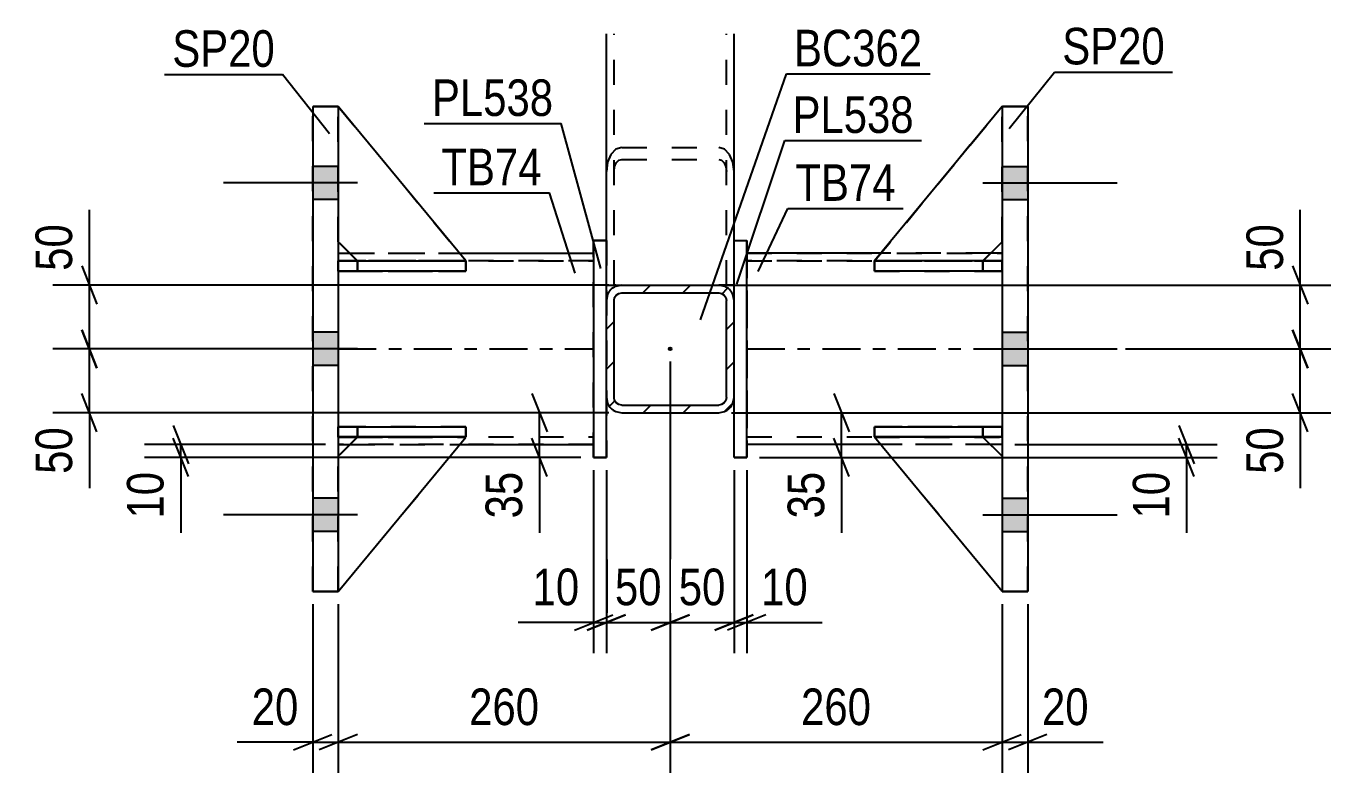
# Model space of a CAD drawing. Header units: millimetres. Extents: x 0 to 841, y 0 to 594.
# Drawn here: x 188.1 to 290.3, y 112.8 to 171.3 of the extents above; entities that cross this region are included whole.
import ezdxf

# ---------------------------------------------------------------- set-up
doc = ezdxf.new("R2010")
doc.units = ezdxf.units.MM
doc.linetypes.add('DXK_LINE_DOT2', pattern=[3.9198, 1.9599, -1.9599])
doc.linetypes.add('DXK_LINE_DOT3', pattern=[5.9187, 2.979, -0.9799, 0.9799, -0.9799])
doc.styles.add('Arial Narrow', font='ARIALN.TTF', dxfattribs={"height": 0.2})

# ---------------------------------------------------------------- blocks, each defined once
blk = doc.blocks.new('Part-122573297-1324 - 1252')
at = {"color": 7, "linetype": 'DXK_LINE_DOT2'}
for p, q in [((212.54, 139.89), (214.04, 139.89)), ((222.54, 139.89), (212.54, 139.88)), ((212.54, 139.88), (212.54, 139.89)), ((212.54, 139.89), (212.54, 139.09)), ((212.54, 139.88), (212.54, 139.08)), ((214.04, 139.09), (212.54, 139.09)), ((212.54, 139.08), (222.54, 139.09)), ((212.54, 139.08), (212.54, 139.09)), ((214.04, 139.89), (222.54, 139.89)), ((214.04, 139.89), (214.04, 139.09)), ((222.54, 139.09), (214.04, 139.09)), ((222.54, 139.89), (222.54, 139.09))]:
    blk.add_line(p, q, dxfattribs=at)
blk = doc.blocks.new('Bolt-122573297-1271 - 1252')
at = {"linetype": 'Continuous'}
for points in [[(266.54, 157.69), (266.54, 160.29), (264.54, 160.29), (264.54, 157.69)], [(266.54, 157.69), (266.54, 160.29), (264.54, 160.29), (264.54, 157.69)], [(266.54, 157.69), (266.54, 160.29), (264.54, 160.29), (264.54, 157.69)], [(266.54, 144.69), (266.54, 147.29), (264.54, 147.29), (264.54, 144.69)], [(266.54, 144.69), (266.54, 147.29), (264.54, 147.29), (264.54, 144.69)], [(266.54, 131.69), (266.54, 134.29), (264.54, 134.29), (264.54, 131.69)], [(266.54, 131.69), (266.54, 134.29), (264.54, 134.29), (264.54, 131.69)], [(266.54, 131.69), (266.54, 134.29), (264.54, 134.29), (264.54, 131.69)]]:
    blk.add_hatch(color=1, dxfattribs=at).paths.add_polyline_path(points)
at = {"color": 1, "linetype": 'Continuous'}
for p, q in [((264.54, 160.29), (266.54, 160.29)), ((264.54, 160.29), (266.54, 160.29)), ((264.54, 160.29), (266.54, 160.29)), ((263.04, 158.99), (273.54, 158.99)), ((263.04, 158.99), (273.54, 158.99)), ((263.04, 158.99), (273.54, 158.99)), ((264.54, 157.69), (266.54, 157.69)), ((264.54, 157.69), (266.54, 157.69)), ((264.54, 157.69), (266.54, 157.69)), ((264.54, 147.29), (266.54, 147.29)), ((264.54, 147.29), (266.54, 147.29)), ((263.04, 145.99), (273.54, 145.99)), ((263.04, 145.99), (273.54, 145.99)), ((264.54, 144.69), (266.54, 144.69)), ((264.54, 144.69), (266.54, 144.69)), ((264.54, 134.29), (266.54, 134.29)), ((264.54, 134.29), (266.54, 134.29)), ((264.54, 134.29), (266.54, 134.29)), ((263.04, 132.99), (273.54, 132.99)), ((263.04, 132.99), (273.54, 132.99)), ((263.04, 132.99), (273.54, 132.99)), ((264.54, 131.69), (266.54, 131.69)), ((264.54, 131.69), (266.54, 131.69)), ((264.54, 131.69), (266.54, 131.69))]:
    blk.add_line(p, q, dxfattribs=at)
blk = doc.blocks.new('Part-122573297-1320 - 1252')
at = {"color": 7, "linetype": 'DXK_LINE_DOT2'}
for p, q in [((214.04, 139.08), (212.54, 137.58)), ((212.54, 126.99), (222.54, 139.08)), ((212.54, 137.58), (214.04, 139.08)), ((212.54, 126.99), (222.54, 139.08)), ((222.54, 139.08), (214.04, 139.08)), ((214.04, 139.08), (214.04, 139.08)), ((214.04, 139.08), (222.54, 139.08)), ((222.54, 139.08), (222.54, 139.08)), ((212.54, 126.99), (212.54, 137.58)), ((212.54, 126.99), (212.54, 126.99))]:
    blk.add_line(p, q, dxfattribs=at)
at = {"color": 2, "linetype": 'Continuous'}
blk.add_line((212.54, 126.99), (212.54, 126.99), dxfattribs=at)
blk = doc.blocks.new('Part-122573297-1319 - 1252')
at = {"color": 2, "linetype": 'Continuous'}
for p, q in [((254.54, 152.89), (254.54, 152.89)), ((254.54, 152.89), (254.54, 152.09)), ((264.54, 152.89), (255.78, 152.89)), ((264.54, 152.89), (264.54, 152.09)), ((264.54, 152.09), (254.54, 152.09)), ((263.04, 152.09), (264.54, 152.09))]:
    blk.add_line(p, q, dxfattribs=at)
at = {"color": 7, "linetype": 'DXK_LINE_DOT2'}
for p, q in [((255.78, 152.89), (254.54, 152.89)), ((263.04, 152.89), (254.54, 152.89)), ((263.04, 152.89), (264.54, 152.89)), ((263.04, 152.89), (263.04, 152.09)), ((264.54, 152.89), (264.54, 152.89)), ((264.54, 152.89), (264.54, 152.09)), ((254.54, 152.09), (263.04, 152.09)), ((264.54, 152.09), (264.54, 152.09))]:
    blk.add_line(p, q, dxfattribs=at)
blk = doc.blocks.new('Part-122573297-1415 - 1252')
at = {"color": 2, "linetype": 'Continuous'}
for p, q in [((212.54, 153.49), (213.43, 153.49)), ((222.03, 153.49), (232.54, 153.49)), ((212.54, 138.49), (213.45, 138.49)), ((222.05, 138.49), (232.54, 138.49))]:
    blk.add_line(p, q, dxfattribs=at)
at = {"color": 7, "linetype": 'DXK_LINE_DOT2'}
for p, q in [((212.54, 153.49), (212.54, 153.49)), ((212.54, 153.49), (212.54, 138.49)), ((212.54, 153.49), (232.54, 153.49)), ((213.43, 153.49), (222.03, 153.49)), ((232.54, 153.49), (232.54, 153.49)), ((232.54, 153.49), (232.54, 138.49)), ((212.54, 152.89), (232.54, 152.89)), ((232.54, 152.89), (212.54, 152.89)), ((212.54, 139.09), (232.54, 139.09)), ((212.54, 139.09), (232.54, 139.09)), ((232.54, 138.49), (212.54, 138.49)), ((213.45, 138.49), (222.05, 138.49))]:
    blk.add_line(p, q, dxfattribs=at)
at = {"color": 7, "linetype": 'DXK_LINE_DOT3'}
blk.add_line((212.54, 145.99), (232.54, 145.99), dxfattribs=at)
blk = doc.blocks.new('Bolt-122573297-1272 - 1252')
at = {"linetype": 'Continuous'}
for points in [[(212.54, 157.69), (212.54, 160.29), (210.54, 160.29), (210.54, 157.69)], [(212.54, 157.69), (212.54, 160.29), (210.54, 160.29), (210.54, 157.69)], [(212.54, 157.69), (212.54, 160.29), (210.54, 160.29), (210.54, 157.69)], [(212.54, 144.69), (212.54, 147.29), (210.54, 147.29), (210.54, 144.69)], [(212.54, 144.69), (212.54, 147.29), (210.54, 147.29), (210.54, 144.69)], [(212.54, 131.69), (212.54, 134.29), (210.54, 134.29), (210.54, 131.69)], [(212.54, 131.69), (212.54, 134.29), (210.54, 134.29), (210.54, 131.69)], [(212.54, 131.69), (212.54, 134.29), (210.54, 134.29), (210.54, 131.69)]]:
    blk.add_hatch(color=1, dxfattribs=at).paths.add_polyline_path(points)
at = {"color": 1, "linetype": 'Continuous'}
for p, q in [((212.54, 160.29), (210.54, 160.29)), ((212.54, 160.29), (210.54, 160.29)), ((212.54, 160.29), (210.54, 160.29)), ((214.04, 158.99), (203.54, 158.99)), ((214.04, 158.99), (203.54, 158.99)), ((214.04, 158.99), (203.54, 158.99)), ((212.54, 157.69), (210.54, 157.69)), ((212.54, 157.69), (210.54, 157.69)), ((212.54, 157.69), (210.54, 157.69)), ((212.54, 147.29), (210.54, 147.29)), ((212.54, 147.29), (210.54, 147.29)), ((214.04, 145.99), (203.54, 145.99)), ((214.04, 145.99), (203.54, 145.99)), ((212.54, 144.69), (210.54, 144.69)), ((212.54, 144.69), (210.54, 144.69)), ((212.54, 134.29), (210.54, 134.29)), ((212.54, 134.29), (210.54, 134.29)), ((212.54, 134.29), (210.54, 134.29)), ((214.04, 132.99), (203.54, 132.99)), ((214.04, 132.99), (203.54, 132.99)), ((214.04, 132.99), (203.54, 132.99)), ((212.54, 131.69), (210.54, 131.69)), ((212.54, 131.69), (210.54, 131.69)), ((212.54, 131.69), (210.54, 131.69))]:
    blk.add_line(p, q, dxfattribs=at)
blk = doc.blocks.new('Part-122573297-1321 - 1252')
at = {"color": 2, "linetype": 'Continuous'}
for p, q in [((214.04, 139.08), (212.54, 137.58)), ((212.54, 126.99), (222.54, 139.08)), ((222.54, 139.08), (214.04, 139.08)), ((214.04, 139.08), (214.04, 139.08)), ((222.54, 139.08), (222.54, 139.08)), ((212.54, 126.99), (212.54, 126.99))]:
    blk.add_line(p, q, dxfattribs=at)
at = {"color": 7, "linetype": 'DXK_LINE_DOT2'}
for p, q in [((212.54, 137.58), (214.04, 139.08)), ((212.54, 126.99), (222.54, 139.08)), ((214.04, 139.08), (222.54, 139.08)), ((212.54, 137.58), (212.54, 126.99)), ((212.54, 126.99), (212.54, 126.99))]:
    blk.add_line(p, q, dxfattribs=at)
blk = doc.blocks.new('Part-122573297-1322 - 1252')
at = {"color": 7, "linetype": 'DXK_LINE_DOT2'}
for p, q in [((212.54, 154.38), (212.54, 164.99)), ((212.54, 164.99), (222.54, 152.88)), ((212.54, 164.99), (222.54, 152.88)), ((214.04, 152.88), (212.54, 154.38)), ((214.04, 152.88), (212.54, 154.38)), ((222.54, 152.88), (214.04, 152.88)), ((214.04, 152.88), (214.04, 152.88)), ((214.04, 152.88), (222.54, 152.88)), ((222.54, 152.88), (222.54, 152.88))]:
    blk.add_line(p, q, dxfattribs=at)
blk = doc.blocks.new('Part-122573297-1323 - 1252')
at = {"color": 2, "linetype": 'Continuous'}
for p, q in [((222.54, 152.88), (212.54, 164.99)), ((214.03, 152.89), (212.54, 154.38)), ((221.29, 152.88), (222.54, 152.88)), ((222.54, 152.88), (222.54, 152.88))]:
    blk.add_line(p, q, dxfattribs=at)
at = {"color": 7, "linetype": 'DXK_LINE_DOT2'}
for p, q in [((212.54, 154.38), (212.54, 164.99)), ((212.54, 164.99), (222.54, 152.88)), ((214.04, 152.88), (212.54, 154.38)), ((214.04, 152.88), (214.03, 152.89)), ((222.54, 152.88), (214.04, 152.88)), ((214.04, 152.88), (214.04, 152.88)), ((214.04, 152.88), (221.29, 152.88))]:
    blk.add_line(p, q, dxfattribs=at)
blk = doc.blocks.new('Part-122573297-1325 - 1252')
at = {"color": 7, "linetype": 'DXK_LINE_DOT2'}
for p, q in [((212.54, 152.89), (214.04, 152.89)), ((222.54, 152.89), (212.54, 152.88)), ((212.54, 152.88), (212.54, 152.89)), ((212.54, 152.89), (212.54, 152.09)), ((212.54, 152.88), (212.54, 152.08)), ((214.04, 152.89), (222.54, 152.89)), ((214.04, 152.89), (214.04, 152.09)), ((222.54, 152.89), (222.54, 152.09)), ((214.04, 152.09), (212.54, 152.09)), ((212.54, 152.08), (222.54, 152.09)), ((212.54, 152.08), (212.54, 152.09)), ((222.54, 152.09), (214.04, 152.09))]:
    blk.add_line(p, q, dxfattribs=at)
blk = doc.blocks.new('Part-122573297-1326 - 1252')
at = {"color": 2, "linetype": 'Continuous'}
for p, q in [((212.54, 139.09), (212.54, 139.89)), ((212.54, 139.89), (222.54, 139.89)), ((212.54, 139.09), (214.04, 139.09)), ((222.54, 139.09), (212.54, 139.09)), ((222.54, 139.09), (222.54, 139.89))]:
    blk.add_line(p, q, dxfattribs=at)
at = {"color": 7, "linetype": 'DXK_LINE_DOT2'}
for p, q in [((214.04, 139.89), (212.54, 139.89)), ((212.54, 139.09), (212.54, 139.09)), ((212.54, 139.09), (212.54, 139.09)), ((214.04, 139.09), (214.04, 139.89)), ((222.54, 139.89), (214.04, 139.89)), ((214.04, 139.09), (222.54, 139.09))]:
    blk.add_line(p, q, dxfattribs=at)
blk = doc.blocks.new('Part-122573297-1327 - 1252')
at = {"color": 2, "linetype": 'Continuous'}
for p, q in [((212.54, 152.09), (212.54, 152.89)), ((212.54, 152.89), (221.29, 152.89)), ((222.54, 152.89), (222.53, 152.89)), ((222.54, 152.09), (222.54, 152.89)), ((212.54, 152.09), (214.04, 152.09)), ((222.54, 152.09), (212.54, 152.09))]:
    blk.add_line(p, q, dxfattribs=at)
at = {"color": 7, "linetype": 'DXK_LINE_DOT2'}
for p, q in [((214.04, 152.89), (212.54, 152.89)), ((214.04, 152.09), (214.04, 152.89)), ((222.53, 152.89), (214.04, 152.89)), ((221.29, 152.89), (222.53, 152.89)), ((212.54, 152.09), (212.54, 152.09)), ((212.54, 152.09), (212.54, 152.09)), ((214.04, 152.09), (222.54, 152.09))]:
    blk.add_line(p, q, dxfattribs=at)
blk = doc.blocks.new('Part-122573297-1471 - 1252')
at = {"color": 7, "linetype": 'DXK_LINE_DOT2'}
for p, q in [((233.54, 150.99), (233.54, 170.67)), ((234.14, 150.99), (234.14, 170.67)), ((242.94, 150.99), (242.94, 170.67)), ((243.54, 150.99), (243.54, 170.67)), ((234.28, 161.64), (233.89, 161.23)), ((234.74, 161.78), (234.28, 161.64)), ((234.74, 161.78), (242.34, 161.78)), ((242.8, 161.64), (242.34, 161.78)), ((243.18, 161.23), (242.8, 161.64)), ((233.63, 160.62), (233.54, 159.89)), ((233.89, 161.23), (233.63, 160.62)), ((234.18, 160.26), (234.31, 160.56)), ((234.31, 160.56), (234.51, 160.77)), ((234.51, 160.77), (234.74, 160.84)), ((234.74, 160.84), (242.34, 160.84)), ((242.34, 160.84), (242.57, 160.77)), ((242.57, 160.77), (242.76, 160.56)), ((242.76, 160.56), (242.89, 160.26)), ((243.44, 160.62), (243.18, 161.23)), ((243.54, 159.89), (243.44, 160.62)), ((234.14, 159.89), (234.18, 160.26)), ((242.89, 160.26), (242.94, 159.89)), ((233.54, 150.99), (243.54, 150.99))]:
    blk.add_line(p, q, dxfattribs=at)
blk = doc.blocks.new('Part-122573297-1343 - 1252')
at = {"color": 2, "linetype": 'Continuous'}
for p, q in [((264.54, 164.99), (266.54, 164.99)), ((264.54, 164.99), (264.54, 126.99)), ((266.54, 164.99), (266.54, 126.99)), ((266.54, 126.99), (264.54, 126.99)), ((264.54, 126.99), (264.54, 126.99)), ((264.54, 126.98), (266.54, 126.98)), ((266.54, 126.98), (266.54, 126.99)), ((266.54, 126.98), (266.54, 126.99))]:
    blk.add_line(p, q, dxfattribs=at)
at = {"color": 7, "linetype": 'DXK_LINE_DOT2'}
for p, q in [((264.54, 164.98), (264.54, 164.99)), ((266.54, 164.98), (264.54, 164.98)), ((264.54, 164.98), (264.54, 126.98)), ((266.54, 164.99), (266.54, 164.98)), ((266.54, 126.99), (266.54, 164.98)), ((264.54, 126.98), (264.54, 126.99))]:
    blk.add_line(p, q, dxfattribs=at)
blk = doc.blocks.new('Part-122573297-1348 - 1252')
at = {"color": 2, "linetype": 'Continuous'}
for p, q in [((210.54, 164.99), (212.54, 164.99)), ((210.54, 164.99), (210.54, 126.99)), ((212.54, 164.99), (212.54, 126.99)), ((210.54, 126.98), (210.54, 126.99)), ((210.54, 126.99), (210.54, 126.98)), ((212.54, 126.99), (210.54, 126.99)), ((210.54, 126.98), (212.54, 126.98)), ((212.54, 126.99), (212.54, 126.99))]:
    blk.add_line(p, q, dxfattribs=at)
at = {"color": 7, "linetype": 'DXK_LINE_DOT2'}
for p, q in [((210.54, 164.98), (210.54, 164.99)), ((212.54, 164.98), (210.54, 164.98)), ((210.54, 126.99), (210.54, 164.98)), ((212.54, 164.99), (212.54, 164.98)), ((212.54, 164.98), (212.54, 126.98)), ((212.54, 126.98), (212.54, 126.99))]:
    blk.add_line(p, q, dxfattribs=at)
blk = doc.blocks.new('Part-122573297-1394 - 1252')
at = {"color": 2, "linetype": 'Continuous'}
for p, q in [((254.54, 139.89), (264.54, 139.89)), ((254.54, 139.89), (254.54, 139.09)), ((264.54, 139.09), (254.54, 139.09)), ((263.04, 139.09), (264.54, 139.09)), ((264.54, 139.89), (264.54, 139.09))]:
    blk.add_line(p, q, dxfattribs=at)
at = {"color": 7, "linetype": 'DXK_LINE_DOT2'}
for p, q in [((263.04, 139.89), (254.54, 139.89)), ((254.54, 139.09), (263.04, 139.09)), ((264.54, 139.89), (263.04, 139.89)), ((263.04, 139.89), (263.04, 139.09)), ((264.54, 139.89), (264.54, 139.89)), ((264.54, 139.89), (264.54, 139.09)), ((264.54, 139.09), (264.54, 139.09))]:
    blk.add_line(p, q, dxfattribs=at)
blk = doc.blocks.new('Part-122573297-1459 - 1252')
at = {"linetype": 'Continuous'}
h = blk.add_hatch(dxfattribs=at)
h.set_pattern_fill('', scale=0.7, style=0, pattern_type=0)
h.set_pattern_definition([(45, (242.7955, 141.0768), (-1.57154, 1.57154), [])])
h.paths.add_polyline_path([(242.34, 140.99), (242.8, 141.08), (243.18, 141.34), (243.44, 141.73), (243.54, 142.19), (243.54, 149.79), (243.44, 150.24), (243.18, 150.63), (242.8, 150.89), (242.34, 150.99), (234.74, 150.99), (234.28, 150.89), (233.89, 150.63), (233.63, 150.24), (233.54, 149.79), (233.54, 142.19), (233.63, 141.73), (233.89, 141.34), (234.28, 141.08), (234.74, 140.99)])
h.paths.add_polyline_path([(234.74, 141.59), (234.51, 141.63), (234.31, 141.76), (234.18, 141.96), (234.14, 142.19), (234.14, 149.79), (234.18, 150.02), (234.31, 150.21), (234.51, 150.34), (234.74, 150.39), (242.34, 150.39), (242.57, 150.34), (242.76, 150.21), (242.89, 150.02), (242.94, 149.79), (242.94, 142.19), (242.89, 141.96), (242.76, 141.76), (242.57, 141.63), (242.34, 141.59)])
blk.add_hatch(color=246, dxfattribs=at).paths.add_polyline_path([(238.54, 145.89, -1), (238.54, 146.09, -1)])
at = {"color": 2, "linetype": 'Continuous'}
for p, q in [((233.63, 150.24), (233.54, 149.79)), ((234.74, 150.99), (234.28, 150.89)), ((234.31, 150.21), (234.51, 150.34)), ((234.51, 150.34), (234.74, 150.39)), ((234.74, 150.99), (242.34, 150.99)), ((234.74, 150.39), (242.34, 150.39)), ((242.8, 150.89), (242.34, 150.99)), ((242.34, 150.39), (242.57, 150.34)), ((242.57, 150.34), (242.76, 150.21)), ((243.54, 149.79), (243.44, 150.24)), ((233.54, 142.19), (233.54, 149.79)), ((234.14, 149.79), (234.18, 150.02)), ((234.14, 142.19), (234.14, 149.79)), ((234.18, 150.02), (234.31, 150.21)), ((242.76, 150.21), (242.89, 150.02)), ((242.89, 150.02), (242.94, 149.79)), ((242.94, 142.19), (242.94, 149.79)), ((243.54, 142.19), (243.54, 149.79)), ((233.54, 142.19), (233.63, 141.73)), ((234.18, 141.96), (234.14, 142.19)), ((242.94, 142.19), (242.89, 141.96)), ((243.44, 141.73), (243.54, 142.19)), ((234.31, 141.76), (234.18, 141.96)), ((234.28, 141.08), (234.74, 140.99)), ((234.51, 141.63), (234.31, 141.76)), ((234.74, 141.59), (234.51, 141.63)), ((234.74, 141.59), (242.34, 141.59)), ((242.57, 141.63), (242.34, 141.59)), ((242.34, 140.99), (242.8, 141.08)), ((242.76, 141.76), (242.57, 141.63)), ((242.89, 141.96), (242.76, 141.76)), ((234.74, 140.99), (242.34, 140.99))]:
    blk.add_line(p, q, dxfattribs=at)
at = {"color": 7, "linetype": 'DXK_LINE_DOT3'}
blk.add_line((238.54, 145.99), (238.54, 145.99), dxfattribs=at)
at = {"color": 246, "linetype": 'DXK_LINE_DOT2'}
blk.add_line((238.54, 145.99), (238.54, 145.99), dxfattribs=at)
at = {"color": 246, "linetype": 'Continuous'}
blk.add_circle((238.54, 145.99), 0.1, dxfattribs=at)
at = {"color": 2, "linetype": 'Continuous'}
for centre, start, end in [((234.74, 149.79), 112.5, 157.5), ((242.34, 149.79), 22.5, 67.5), ((234.74, 142.19), 202.5, 247.5), ((242.34, 142.19), 292.5, 337.5)]:
    blk.add_arc(centre, 1.2, start, end, dxfattribs=at)
blk = doc.blocks.new('Part-122573297-1395 - 1252')
at = {"color": 7, "linetype": 'DXK_LINE_DOT2'}
for p, q in [((254.54, 152.09), (254.54, 152.89)), ((254.54, 152.89), (263.04, 152.89)), ((264.54, 152.88), (254.54, 152.89)), ((263.04, 152.09), (263.04, 152.89)), ((263.04, 152.89), (264.54, 152.89)), ((264.54, 152.09), (264.54, 152.89)), ((264.54, 152.88), (264.54, 152.89)), ((264.54, 152.08), (264.54, 152.88)), ((263.04, 152.09), (254.54, 152.09)), ((254.54, 152.09), (264.54, 152.08)), ((264.54, 152.09), (263.04, 152.09)), ((264.54, 152.08), (264.54, 152.09))]:
    blk.add_line(p, q, dxfattribs=at)
blk = doc.blocks.new('Part-122573297-1396 - 1252')
at = {"color": 7, "linetype": 'DXK_LINE_DOT2'}
for p, q in [((254.54, 139.09), (254.54, 139.89)), ((254.54, 139.89), (263.04, 139.89)), ((264.54, 139.88), (254.54, 139.89)), ((263.04, 139.09), (254.54, 139.09)), ((254.54, 139.09), (264.54, 139.08)), ((263.04, 139.09), (263.04, 139.89)), ((263.04, 139.89), (264.54, 139.89)), ((264.54, 139.09), (263.04, 139.09)), ((264.54, 139.09), (264.54, 139.89)), ((264.54, 139.88), (264.54, 139.89)), ((264.54, 139.13), (264.54, 139.88)), ((264.54, 139.08), (264.54, 139.13)), ((264.54, 139.08), (264.54, 139.09))]:
    blk.add_line(p, q, dxfattribs=at)
blk = doc.blocks.new('Part-122573297-1397 - 1252')
at = {"color": 2, "linetype": 'Continuous'}
for p, q in [((264.54, 164.99), (254.54, 152.88)), ((263.05, 152.89), (264.54, 154.38)), ((255.78, 152.88), (254.54, 152.88)), ((254.54, 152.88), (254.54, 152.88))]:
    blk.add_line(p, q, dxfattribs=at)
at = {"color": 7, "linetype": 'DXK_LINE_DOT2'}
for p, q in [((254.54, 152.88), (264.54, 164.99)), ((264.54, 154.38), (264.54, 164.99)), ((263.04, 152.88), (264.54, 154.38)), ((263.04, 152.88), (254.54, 152.88)), ((263.04, 152.88), (255.78, 152.88)), ((263.04, 152.88), (263.05, 152.89)), ((263.04, 152.88), (263.04, 152.88))]:
    blk.add_line(p, q, dxfattribs=at)
blk = doc.blocks.new('Part-122573297-1398 - 1252')
at = {"color": 7, "linetype": 'DXK_LINE_DOT2'}
for p, q in [((264.54, 164.99), (254.54, 152.88)), ((254.54, 152.88), (264.54, 164.99)), ((264.54, 154.38), (264.54, 164.99)), ((263.04, 152.88), (264.54, 154.38)), ((263.04, 152.88), (264.54, 154.38)), ((254.54, 152.88), (263.04, 152.88)), ((254.54, 152.88), (254.54, 152.88)), ((263.04, 152.88), (254.54, 152.88)), ((263.04, 152.88), (263.04, 152.88))]:
    blk.add_line(p, q, dxfattribs=at)
blk = doc.blocks.new('Part-122573297-1399 - 1252')
at = {"color": 2, "linetype": 'Continuous'}
for p, q in [((254.54, 139.08), (254.54, 139.08)), ((263.04, 139.08), (254.54, 139.08)), ((264.54, 126.99), (254.54, 139.08)), ((263.04, 139.08), (263.04, 139.08)), ((263.04, 139.08), (264.54, 137.58)), ((264.54, 126.99), (264.54, 126.99))]:
    blk.add_line(p, q, dxfattribs=at)
at = {"color": 7, "linetype": 'DXK_LINE_DOT2'}
for p, q in [((254.54, 139.08), (263.04, 139.08)), ((264.54, 126.99), (254.54, 139.08)), ((263.04, 139.08), (264.54, 137.58)), ((264.54, 137.58), (264.54, 126.99)), ((264.54, 126.99), (264.54, 126.99))]:
    blk.add_line(p, q, dxfattribs=at)
blk = doc.blocks.new('Part-122573297-1400 - 1252')
at = {"color": 7, "linetype": 'DXK_LINE_DOT2'}
for p, q in [((254.54, 139.08), (263.04, 139.08)), ((264.54, 126.99), (254.54, 139.08)), ((254.54, 139.08), (254.54, 139.08)), ((263.04, 139.08), (254.54, 139.08)), ((264.54, 126.99), (254.54, 139.08)), ((263.04, 139.08), (264.54, 137.58)), ((263.04, 139.08), (263.04, 139.08)), ((263.04, 139.08), (264.54, 137.58)), ((264.54, 137.58), (264.54, 126.99))]:
    blk.add_line(p, q, dxfattribs=at)
at = {"color": 2, "linetype": 'Continuous'}
blk.add_line((264.54, 126.99), (264.54, 126.99), dxfattribs=at)
blk = doc.blocks.new('Part-122573297-1430 - 1252')
at = {"color": 2, "linetype": 'Continuous'}
for p, q in [((233.54, 154.49), (232.54, 154.49)), ((232.54, 154.49), (232.54, 137.49)), ((233.54, 149.79), (233.54, 154.49)), ((233.54, 137.49), (233.54, 142.18)), ((232.54, 137.49), (233.54, 137.49)), ((233.54, 137.49), (232.54, 137.49))]:
    blk.add_line(p, q, dxfattribs=at)
at = {"color": 7, "linetype": 'DXK_LINE_DOT2'}
for p, q in [((232.54, 154.49), (232.54, 154.49)), ((232.54, 154.49), (233.54, 154.49)), ((232.54, 137.49), (232.54, 154.49)), ((233.54, 154.49), (233.54, 154.49)), ((233.54, 154.49), (233.54, 137.49)), ((233.54, 142.18), (233.54, 149.79)), ((232.54, 137.49), (232.54, 137.49)), ((233.54, 137.49), (233.54, 137.49))]:
    blk.add_line(p, q, dxfattribs=at)
blk = doc.blocks.new('Part-122573297-1435 - 1252')
at = {"color": 2, "linetype": 'Continuous'}
for p, q in [((243.54, 154.49), (244.54, 154.49)), ((243.54, 149.78), (243.54, 154.49)), ((244.54, 137.49), (244.54, 154.49)), ((243.54, 137.49), (243.54, 142.19)), ((243.54, 137.49), (244.54, 137.49)), ((244.54, 137.49), (243.54, 137.49))]:
    blk.add_line(p, q, dxfattribs=at)
at = {"color": 7, "linetype": 'DXK_LINE_DOT2'}
for p, q in [((243.54, 154.49), (243.54, 154.49)), ((243.54, 154.49), (244.54, 154.49)), ((243.54, 137.49), (243.54, 154.49)), ((244.54, 154.49), (244.54, 154.49)), ((244.54, 154.49), (244.54, 137.49)), ((243.54, 142.19), (243.54, 149.78)), ((243.54, 137.49), (243.54, 137.49)), ((244.54, 137.49), (244.54, 137.49))]:
    blk.add_line(p, q, dxfattribs=at)
blk = doc.blocks.new('Part-122573297-1440 - 1252')
at = {"color": 2, "linetype": 'Continuous'}
for p, q in [((255.04, 153.49), (244.54, 153.49)), ((264.54, 153.49), (263.65, 153.49)), ((255.02, 138.49), (244.54, 138.49)), ((264.54, 138.49), (263.63, 138.49))]:
    blk.add_line(p, q, dxfattribs=at)
at = {"color": 7, "linetype": 'DXK_LINE_DOT2'}
for p, q in [((244.54, 153.49), (244.54, 153.49)), ((244.54, 153.49), (244.54, 138.49)), ((244.54, 153.49), (264.54, 153.49)), ((263.65, 153.49), (255.04, 153.49)), ((264.54, 153.49), (264.54, 153.49)), ((264.54, 153.49), (264.54, 138.49)), ((264.54, 152.89), (244.54, 152.89)), ((244.54, 152.89), (264.54, 152.89)), ((244.54, 139.09), (264.54, 139.09)), ((244.54, 139.09), (264.54, 139.09)), ((264.54, 138.49), (244.54, 138.49)), ((263.63, 138.49), (255.02, 138.49))]:
    blk.add_line(p, q, dxfattribs=at)
at = {"color": 7, "linetype": 'DXK_LINE_DOT3'}
blk.add_line((244.54, 145.99), (264.54, 145.99), dxfattribs=at)
blk = doc.blocks.new('Part-122573297-1470 - 1252')
at = {"color": 2, "linetype": 'Continuous'}
for p, q in [((233.54, 154.49), (233.54, 170.67)), ((243.54, 154.49), (243.54, 170.67)), ((233.54, 150.99), (234.74, 150.99)), ((243.44, 150.99), (242.34, 150.99)), ((243.54, 150.99), (243.44, 150.99))]:
    blk.add_line(p, q, dxfattribs=at)
at = {"color": 7, "linetype": 'DXK_LINE_DOT2'}
for p, q in [((234.14, 150.99), (234.14, 170.67)), ((242.94, 150.99), (242.94, 170.67)), ((233.54, 150.99), (233.54, 154.49)), ((243.54, 150.99), (243.54, 154.49)), ((234.18, 150.99), (234.14, 150.99)), ((234.14, 150.99), (234.18, 150.99)), ((234.28, 150.99), (234.18, 150.99)), ((234.18, 150.99), (234.28, 150.99)), ((234.74, 150.99), (242.34, 150.99)), ((242.76, 150.99), (242.8, 150.99)), ((242.8, 150.99), (242.89, 150.99)), ((242.89, 150.99), (242.94, 150.99))]:
    blk.add_line(p, q, dxfattribs=at)
blk = doc.blocks.new('StraightDimension-122573297-1560 - 1252')
at = {"color": 7, "linetype": 'Continuous'}
for p, q in [((199.6, 139.99), (200.8, 136.99)), ((211.54, 138.49), (197.35, 138.49)), ((200.8, 135.99), (199.6, 138.99)), ((200.2, 137.49), (200.2, 138.49)), ((231.54, 137.49), (197.35, 137.49)), ((200.2, 137.49), (200.2, 131.58)), ((200.2, 137.49), (200.2, 131.58))]:
    blk.add_line(p, q, dxfattribs=at)
at = {"color": 0}
blk.add_wipeout([(199.45, 136.96), (195.25, 136.96), (195.25, 132.1), (199.45, 132.1)], dxfattribs=at)
at = {"color": 3, "style": 'Arial Narrow'}
blk.add_text('10', height=2.863, rotation=90.0002, dxfattribs=at).set_placement((198.85, 132.7))
blk = doc.blocks.new('StraightDimension-122573297-13389 - 1252')
at = {"color": 7, "linetype": 'Continuous'}
for p, q in [((287.89, 150.99), (287.89, 156.89)), ((287.89, 150.99), (287.89, 156.89)), ((287.29, 152.49), (288.49, 149.49)), ((243.34, 150.99), (290.29, 150.99)), ((287.89, 145.99), (287.89, 150.99)), ((288.49, 144.49), (287.29, 147.49)), ((274.19, 145.99), (290.29, 145.99))]:
    blk.add_line(p, q, dxfattribs=at)
at = {"color": 0}
blk.add_wipeout([(287.14, 156.37), (282.94, 156.37), (282.94, 151.51), (287.14, 151.51)], dxfattribs=at)
at = {"color": 3, "style": 'Arial Narrow'}
blk.add_text('50', height=2.863, rotation=90.0002, dxfattribs=at).set_placement((286.54, 152.11))
blk = doc.blocks.new('StraightDimension-122573297-1550 - 1252')
at = {"color": 7, "linetype": 'Continuous'}
for p, q in [((278.39, 139.99), (279.59, 136.99)), ((265.54, 138.49), (281.39, 138.49)), ((279.59, 135.99), (278.39, 138.99)), ((278.99, 137.49), (278.99, 138.49)), ((245.54, 137.49), (281.39, 137.49)), ((278.99, 137.49), (278.99, 131.58)), ((278.99, 137.49), (278.99, 131.58))]:
    blk.add_line(p, q, dxfattribs=at)
at = {"color": 0}
blk.add_wipeout([(278.24, 136.96), (274.04, 136.96), (274.04, 132.1), (278.24, 132.1)], dxfattribs=at)
at = {"color": 3, "style": 'Arial Narrow'}
blk.add_text('10', height=2.863, rotation=90.0002, dxfattribs=at).set_placement((277.64, 132.7))
blk = doc.blocks.new('StraightDimension-122573297-13421 - 1252')
at = {"color": 7, "linetype": 'Continuous'}
for p, q in [((264.54, 125.99), (264.54, 112.77)), ((266.54, 125.99), (266.54, 112.77)), ((263.04, 114.57), (266.04, 115.77)), ((268.04, 115.77), (265.04, 114.57)), ((264.54, 115.17), (266.54, 115.17)), ((266.54, 115.17), (272.44, 115.17)), ((266.54, 115.17), (272.44, 115.17))]:
    blk.add_line(p, q, dxfattribs=at)
at = {"color": 0}
blk.add_wipeout([(271.92, 115.92), (271.92, 120.12), (267.06, 120.12), (267.06, 115.92)], dxfattribs=at)
at = {"color": 3, "style": 'Arial Narrow'}
blk.add_text('20', height=2.863, dxfattribs=at).set_placement((267.66, 116.52))
blk = doc.blocks.new('StraightDimension-122573297-13496 - 1252')
at = {"color": 7, "linetype": 'Continuous'}
for p, q in [((238.54, 144.99), (238.54, 122.16)), ((233.54, 136.49), (233.54, 122.16)), ((232.04, 123.96), (235.04, 125.16)), ((240.04, 125.16), (237.04, 123.96)), ((233.54, 124.56), (238.54, 124.56))]:
    blk.add_line(p, q, dxfattribs=at)
at = {"color": 0}
blk.add_wipeout([(238.46, 125.31), (238.46, 129.51), (233.61, 129.51), (233.61, 125.31)], dxfattribs=at)
at = {"color": 3, "style": 'Arial Narrow'}
blk.add_text('50', height=2.863, dxfattribs=at).set_placement((234.21, 125.91))
blk = doc.blocks.new('StraightDimension-122573297-13332 - 1252')
at = {"color": 7, "linetype": 'Continuous'}
for p, q in [((227.69, 142.49), (228.89, 139.49)), ((233.74, 140.99), (225.44, 140.99)), ((228.29, 137.49), (228.29, 140.99)), ((228.89, 135.99), (227.69, 138.99)), ((231.54, 137.49), (225.44, 137.49)), ((228.29, 137.49), (228.29, 131.58)), ((228.29, 137.49), (228.29, 131.58))]:
    blk.add_line(p, q, dxfattribs=at)
at = {"color": 0}
blk.add_wipeout([(227.54, 136.96), (223.34, 136.96), (223.34, 132.11), (227.54, 132.11)], dxfattribs=at)
at = {"color": 3, "style": 'Arial Narrow'}
blk.add_text('35', height=2.863, rotation=90.0002, dxfattribs=at).set_placement((226.94, 132.71))
blk = doc.blocks.new('StraightDimension-122573297-13346 - 1252')
at = {"color": 7, "linetype": 'Continuous'}
for p, q in [((251.35, 142.49), (252.55, 139.49)), ((243.34, 140.99), (254.35, 140.99)), ((251.95, 137.49), (251.95, 140.99)), ((252.55, 135.99), (251.35, 138.99)), ((245.54, 137.49), (254.35, 137.49)), ((251.95, 137.49), (251.95, 131.58)), ((251.95, 137.49), (251.95, 131.58))]:
    blk.add_line(p, q, dxfattribs=at)
at = {"color": 0}
blk.add_wipeout([(251.2, 136.96), (247, 136.96), (247, 132.11), (251.2, 132.11)], dxfattribs=at)
at = {"color": 3, "style": 'Arial Narrow'}
blk.add_text('35', height=2.863, rotation=90.0002, dxfattribs=at).set_placement((250.6, 132.71))
blk = doc.blocks.new('StraightDimension-122573297-13424 - 1252')
at = {"color": 7, "linetype": 'Continuous'}
for p, q in [((210.54, 125.99), (210.54, 112.77)), ((212.54, 125.99), (212.54, 112.77)), ((209.04, 114.57), (212.04, 115.77)), ((214.04, 115.77), (211.04, 114.57)), ((210.54, 115.17), (204.63, 115.17)), ((210.54, 115.17), (204.63, 115.17)), ((210.54, 115.17), (212.54, 115.17))]:
    blk.add_line(p, q, dxfattribs=at)
at = {"color": 0}
blk.add_wipeout([(210.01, 115.92), (210.01, 120.12), (205.16, 120.12), (205.16, 115.92)], dxfattribs=at)
at = {"color": 3, "style": 'Arial Narrow'}
blk.add_text('20', height=2.863, dxfattribs=at).set_placement((205.76, 116.52))
blk = doc.blocks.new('StraightDimension-122573297-13360 - 1252')
at = {"color": 7, "linetype": 'Continuous'}
for p, q in [((193.04, 150.99), (193.04, 156.89)), ((193.04, 150.99), (193.04, 156.89)), ((192.44, 152.49), (193.64, 149.49)), ((233.74, 150.99), (190.19, 150.99)), ((193.04, 145.99), (193.04, 150.99)), ((193.64, 144.49), (192.44, 147.49)), ((205.04, 145.99), (190.19, 145.99))]:
    blk.add_line(p, q, dxfattribs=at)
at = {"color": 0}
blk.add_wipeout([(192.29, 156.37), (188.09, 156.37), (188.09, 151.51), (192.29, 151.51)], dxfattribs=at)
at = {"color": 3, "style": 'Arial Narrow'}
blk.add_text('50', height=2.863, rotation=90.0002, dxfattribs=at).set_placement((191.69, 152.11))
blk = doc.blocks.new('StraightDimension-122573297-13361 - 1252')
at = {"color": 7, "linetype": 'Continuous'}
for p, q in [((192.44, 147.49), (193.64, 144.49)), ((205.04, 145.99), (190.19, 145.99)), ((193.04, 140.99), (193.04, 145.99)), ((193.64, 139.49), (192.44, 142.49)), ((233.74, 140.99), (190.19, 140.99)), ((193.04, 140.99), (193.04, 135.08)), ((193.04, 140.99), (193.04, 135.08))]:
    blk.add_line(p, q, dxfattribs=at)
at = {"color": 0}
blk.add_wipeout([(192.29, 140.46), (188.09, 140.46), (188.09, 135.6), (192.29, 135.6)], dxfattribs=at)
at = {"color": 3, "style": 'Arial Narrow'}
blk.add_text('50', height=2.863, rotation=90.0002, dxfattribs=at).set_placement((191.69, 136.2))
blk = doc.blocks.new('StraightDimension-122573297-13390 - 1252')
at = {"color": 7, "linetype": 'Continuous'}
for p, q in [((287.29, 147.49), (288.49, 144.49)), ((274.19, 145.99), (290.29, 145.99)), ((287.89, 140.99), (287.89, 145.99)), ((288.49, 139.49), (287.29, 142.49)), ((243.34, 140.99), (290.29, 140.99)), ((287.89, 140.99), (287.89, 135.08)), ((287.89, 140.99), (287.89, 135.08))]:
    blk.add_line(p, q, dxfattribs=at)
at = {"color": 0}
blk.add_wipeout([(287.14, 140.46), (282.94, 140.46), (282.94, 135.6), (287.14, 135.6)], dxfattribs=at)
at = {"color": 3, "style": 'Arial Narrow'}
blk.add_text('50', height=2.863, rotation=90.0002, dxfattribs=at).set_placement((286.54, 136.2))
blk = doc.blocks.new('StraightDimension-122573297-13422 - 1252')
at = {"color": 7, "linetype": 'Continuous'}
for p, q in [((238.54, 144.99), (238.54, 112.77)), ((264.54, 125.99), (264.54, 112.77)), ((240.04, 115.77), (237.04, 114.57)), ((263.04, 114.57), (266.04, 115.77)), ((238.54, 115.17), (264.54, 115.17))]:
    blk.add_line(p, q, dxfattribs=at)
at = {"color": 0}
blk.add_wipeout([(254.88, 115.92), (254.88, 120.12), (248.19, 120.12), (248.19, 115.92)], dxfattribs=at)
at = {"color": 3, "style": 'Arial Narrow'}
blk.add_text('260', height=2.863, dxfattribs=at).set_placement((248.79, 116.52))
blk = doc.blocks.new('StraightDimension-122573297-13423 - 1252')
at = {"color": 7, "linetype": 'Continuous'}
for p, q in [((238.54, 144.99), (238.54, 112.77)), ((212.54, 125.99), (212.54, 112.77)), ((214.04, 115.77), (211.04, 114.57)), ((237.04, 114.57), (240.04, 115.77)), ((212.54, 115.17), (238.54, 115.17))]:
    blk.add_line(p, q, dxfattribs=at)
at = {"color": 0}
blk.add_wipeout([(228.88, 115.92), (228.88, 120.12), (222.19, 120.12), (222.19, 115.92)], dxfattribs=at)
at = {"color": 3, "style": 'Arial Narrow'}
blk.add_text('260', height=2.863, dxfattribs=at).set_placement((222.79, 116.52))
blk = doc.blocks.new('StraightDimension-122573297-13494 - 1252')
at = {"color": 7, "linetype": 'Continuous'}
for p, q in [((243.54, 136.49), (243.54, 122.16)), ((244.54, 136.49), (244.54, 122.16)), ((242.04, 123.96), (245.04, 125.16)), ((246.04, 125.16), (243.04, 123.96)), ((243.54, 124.56), (244.54, 124.56)), ((244.54, 124.56), (250.44, 124.56)), ((244.54, 124.56), (250.44, 124.56))]:
    blk.add_line(p, q, dxfattribs=at)
at = {"color": 0}
blk.add_wipeout([(249.92, 125.31), (249.92, 129.51), (245.06, 129.51), (245.06, 125.31)], dxfattribs=at)
at = {"color": 3, "style": 'Arial Narrow'}
blk.add_text('10', height=2.863, dxfattribs=at).set_placement((245.66, 125.91))
blk = doc.blocks.new('StraightDimension-122573297-13495 - 1252')
at = {"color": 7, "linetype": 'Continuous'}
for p, q in [((238.54, 144.99), (238.54, 122.16)), ((243.54, 136.49), (243.54, 122.16)), ((237.04, 123.96), (240.04, 125.16)), ((245.04, 125.16), (242.04, 123.96)), ((238.54, 124.56), (243.54, 124.56))]:
    blk.add_line(p, q, dxfattribs=at)
at = {"color": 0}
blk.add_wipeout([(243.46, 125.31), (243.46, 129.51), (238.61, 129.51), (238.61, 125.31)], dxfattribs=at)
at = {"color": 3, "style": 'Arial Narrow'}
blk.add_text('50', height=2.863, dxfattribs=at).set_placement((239.21, 125.91))
blk = doc.blocks.new('StraightDimension-122573297-13497 - 1252')
at = {"color": 7, "linetype": 'Continuous'}
for p, q in [((232.54, 136.49), (232.54, 122.16)), ((233.54, 136.49), (233.54, 122.16)), ((231.04, 123.96), (234.04, 125.16)), ((235.04, 125.16), (232.04, 123.96)), ((232.54, 124.56), (226.63, 124.56)), ((232.54, 124.56), (226.63, 124.56)), ((232.54, 124.56), (233.54, 124.56))]:
    blk.add_line(p, q, dxfattribs=at)
at = {"color": 0}
blk.add_wipeout([(232.01, 125.31), (232.01, 129.51), (227.16, 129.51), (227.16, 125.31)], dxfattribs=at)
at = {"color": 3, "style": 'Arial Narrow'}
blk.add_text('10', height=2.863, dxfattribs=at).set_placement((227.76, 125.91))
blk = doc.blocks.new('Mark-122573297-1436 - 1252')
at = {"color": 30, "linetype": 'Continuous'}
for p, q in [((245.42, 152.06), (247.75, 156.99)), ((247.75, 156.99), (256.8, 156.99))]:
    blk.add_line(p, q, dxfattribs=at)
at = {"color": 0}
blk.add_wipeout([(256.2, 157.59), (256.2, 160.59), (248.35, 160.59), (248.35, 157.59)], dxfattribs=at)
blk.add_wipeout([(256.2, 157.59), (256.2, 160.59), (248.35, 160.59), (248.35, 157.59)], dxfattribs=at)
at = {"color": 3, "style": 'Arial Narrow'}
blk.add_text('TB74', height=2.863, dxfattribs=at).set_placement((248.35, 157.59))
blk = doc.blocks.new('Mark-122573297-1455 - 1252')
at = {"color": 30, "linetype": 'Continuous'}
for p, q in [((240.92, 148.26), (247.64, 167.53)), ((247.64, 167.53), (258.89, 167.53))]:
    blk.add_line(p, q, dxfattribs=at)
at = {"color": 0}
blk.add_wipeout([(258.29, 168.13), (258.29, 171.13), (248.24, 171.13), (248.24, 168.13)], dxfattribs=at)
blk.add_wipeout([(258.29, 168.13), (258.29, 171.13), (248.24, 171.13), (248.24, 168.13)], dxfattribs=at)
at = {"color": 3, "style": 'Arial Narrow'}
blk.add_text('BC362', height=2.863, dxfattribs=at).set_placement((248.24, 168.13))
blk = doc.blocks.new('Mark-122573297-1338 - 1252')
at = {"color": 30, "linetype": 'Continuous'}
for p, q in [((265.09, 163.25), (268.65, 167.68)), ((268.65, 167.68), (277.88, 167.68))]:
    blk.add_line(p, q, dxfattribs=at)
at = {"color": 0}
blk.add_wipeout([(277.28, 168.28), (277.28, 171.28), (269.25, 171.28), (269.25, 168.28)], dxfattribs=at)
blk.add_wipeout([(277.28, 168.28), (277.28, 171.28), (269.25, 171.28), (269.25, 168.28)], dxfattribs=at)
at = {"color": 3, "style": 'Arial Narrow'}
blk.add_text('SP20', height=2.863, dxfattribs=at).set_placement((269.25, 168.28))
blk = doc.blocks.new('Mark-122573297-1344 - 1252')
at = {"color": 30, "linetype": 'Continuous'}
for p in [(198.94, 167.49), (211.84, 162.84)]:
    blk.add_line(p, (208.18, 167.49), dxfattribs=at)
at = {"color": 0}
blk.add_wipeout([(207.58, 168.09), (207.58, 171.09), (199.54, 171.09), (199.54, 168.09)], dxfattribs=at)
blk.add_wipeout([(207.58, 168.09), (207.58, 171.09), (199.54, 171.09), (199.54, 168.09)], dxfattribs=at)
at = {"color": 3, "style": 'Arial Narrow'}
blk.add_text('SP20', height=2.863, dxfattribs=at).set_placement((199.54, 168.09))
blk = doc.blocks.new('Mark-122573297-1411 - 1252')
at = {"color": 30, "linetype": 'Continuous'}
for p in [(220.02, 158.21), (231.09, 151.93)]:
    blk.add_line(p, (229.08, 158.21), dxfattribs=at)
at = {"color": 0}
blk.add_wipeout([(228.48, 158.81), (228.48, 161.81), (220.62, 161.81), (220.62, 158.81)], dxfattribs=at)
blk.add_wipeout([(228.48, 158.81), (228.48, 161.81), (220.62, 161.81), (220.62, 158.81)], dxfattribs=at)
at = {"color": 3, "style": 'Arial Narrow'}
blk.add_text('TB74', height=2.863, dxfattribs=at).set_placement((220.62, 158.81))
blk = doc.blocks.new('Mark-122573297-1426 - 1252')
at = {"color": 30, "linetype": 'Continuous'}
for p in [(219.28, 163.64), (233.1, 152.29)]:
    blk.add_line(p, (229.99, 163.64), dxfattribs=at)
at = {"color": 0}
blk.add_wipeout([(229.39, 164.24), (229.39, 167.24), (219.88, 167.24), (219.88, 164.24)], dxfattribs=at)
blk.add_wipeout([(229.39, 164.24), (229.39, 167.24), (219.88, 167.24), (219.88, 164.24)], dxfattribs=at)
at = {"color": 3, "style": 'Arial Narrow'}
blk.add_text('PL538', height=2.863, dxfattribs=at).set_placement((219.88, 164.24))
blk = doc.blocks.new('Mark-122573297-1431 - 1252')
at = {"color": 30, "linetype": 'Continuous'}
for p, q in [((243.77, 151.06), (247.52, 162.31)), ((247.52, 162.31), (258.22, 162.31))]:
    blk.add_line(p, q, dxfattribs=at)
at = {"color": 0}
blk.add_wipeout([(257.62, 162.91), (257.62, 165.91), (248.12, 165.91), (248.12, 162.91)], dxfattribs=at)
blk.add_wipeout([(257.62, 162.91), (257.62, 165.91), (248.12, 165.91), (248.12, 162.91)], dxfattribs=at)
at = {"color": 3, "style": 'Arial Narrow'}
blk.add_text('PL538', height=2.863, dxfattribs=at).set_placement((248.12, 162.91))

msp = doc.modelspace()

# ---------------------------------------------------------------- block references
for name in ['Part-122573297-1471 - 1252', 'Part-122573297-1470 - 1252', 'Part-122573297-1348 - 1252', 'Part-122573297-1322 - 1252', 'Part-122573297-1323 - 1252', 'Part-122573297-1397 - 1252', 'Part-122573297-1398 - 1252', 'Part-122573297-1343 - 1252', 'Bolt-122573297-1272 - 1252', 'Bolt-122573297-1271 - 1252', 'Part-122573297-1430 - 1252', 'Part-122573297-1435 - 1252', 'Part-122573297-1415 - 1252', 'Part-122573297-1440 - 1252', 'Part-122573297-1325 - 1252', 'Part-122573297-1327 - 1252', 'Part-122573297-1319 - 1252', 'Part-122573297-1395 - 1252', 'Part-122573297-1459 - 1252', 'Part-122573297-1324 - 1252', 'Part-122573297-1326 - 1252', 'Part-122573297-1320 - 1252', 'Part-122573297-1321 - 1252', 'Part-122573297-1394 - 1252', 'Part-122573297-1396 - 1252', 'Part-122573297-1399 - 1252', 'Part-122573297-1400 - 1252', 'StraightDimension-122573297-13424 - 1252', 'StraightDimension-122573297-13421 - 1252']:
    msp.add_blockref(name, (0, 0))

# ---------------------------------------------------------------- next in the draw order: block references
for name in ['Mark-122573297-1344 - 1252', 'Mark-122573297-1338 - 1252', 'StraightDimension-122573297-13389 - 1252', 'StraightDimension-122573297-1560 - 1252', 'StraightDimension-122573297-1550 - 1252']:
    msp.add_blockref(name, (0, 0))

# ---------------------------------------------------------------- next in the draw order: block references
for name in ['Mark-122573297-1436 - 1252', 'StraightDimension-122573297-13496 - 1252', 'StraightDimension-122573297-13346 - 1252']:
    msp.add_blockref(name, (0, 0))

# ---------------------------------------------------------------- next in the draw order: block references
for name in ['Mark-122573297-1455 - 1252', 'StraightDimension-122573297-13360 - 1252', 'StraightDimension-122573297-13390 - 1252', 'StraightDimension-122573297-13332 - 1252']:
    msp.add_blockref(name, (0, 0))

# ---------------------------------------------------------------- next in the draw order: block references
for name in ['Mark-122573297-1431 - 1252', 'Mark-122573297-1411 - 1252', 'StraightDimension-122573297-13361 - 1252', 'StraightDimension-122573297-13422 - 1252']:
    msp.add_blockref(name, (0, 0))

# ---------------------------------------------------------------- next in the draw order: block references
for name in ['Mark-122573297-1426 - 1252', 'StraightDimension-122573297-13423 - 1252', 'StraightDimension-122573297-13494 - 1252']:
    msp.add_blockref(name, (0, 0))

# ---------------------------------------------------------------- next in the draw order: block references
for name in ['StraightDimension-122573297-13495 - 1252', 'StraightDimension-122573297-13497 - 1252']:
    msp.add_blockref(name, (0, 0))

doc.saveas('drawing.dxf')
